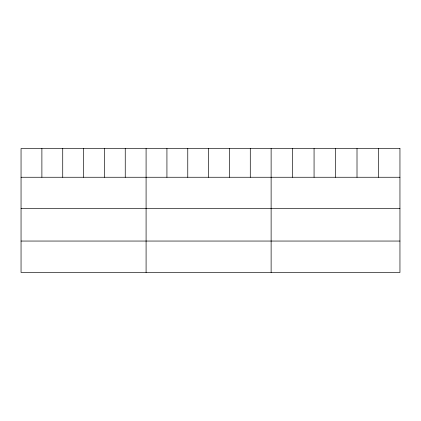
<?xml version="1.0" encoding="UTF-8"?>
<svg xmlns="http://www.w3.org/2000/svg" width="421" height="421" viewBox="0 0 421 421"><rect width="100%" height="100%" fill="white"/><g stroke="black" fill="none" stroke-linecap="round" stroke-linejoin="round"><path stroke-width="0.63" d="M21.05 177.257L399.95 177.257M21.05 208.679L399.95 208.679M21.05 241.049L399.95 241.049M378.479 148.529L378.479 177.257M357.008 148.529L357.008 177.257M335.537 148.529L335.537 177.257M314.066 148.529L314.066 177.257M292.595 148.529L292.595 177.257M271.124 148.529L271.124 272.471M250.285 148.529L250.285 177.257M229.445 148.529L229.445 177.257M208.605 148.529L208.605 177.257M187.766 148.529L187.766 177.257M166.927 148.529L166.927 177.257M146.087 148.529L146.087 272.471M125.248 148.529L125.248 177.257M104.408 148.529L104.408 177.257M83.569 148.529L83.569 177.257M62.729 148.529L62.729 177.257M41.889 148.529L41.889 177.257M399.95 148.529L21.05 148.529L21.05 272.471L399.95 272.471L399.95 148.529"/></g></svg>
